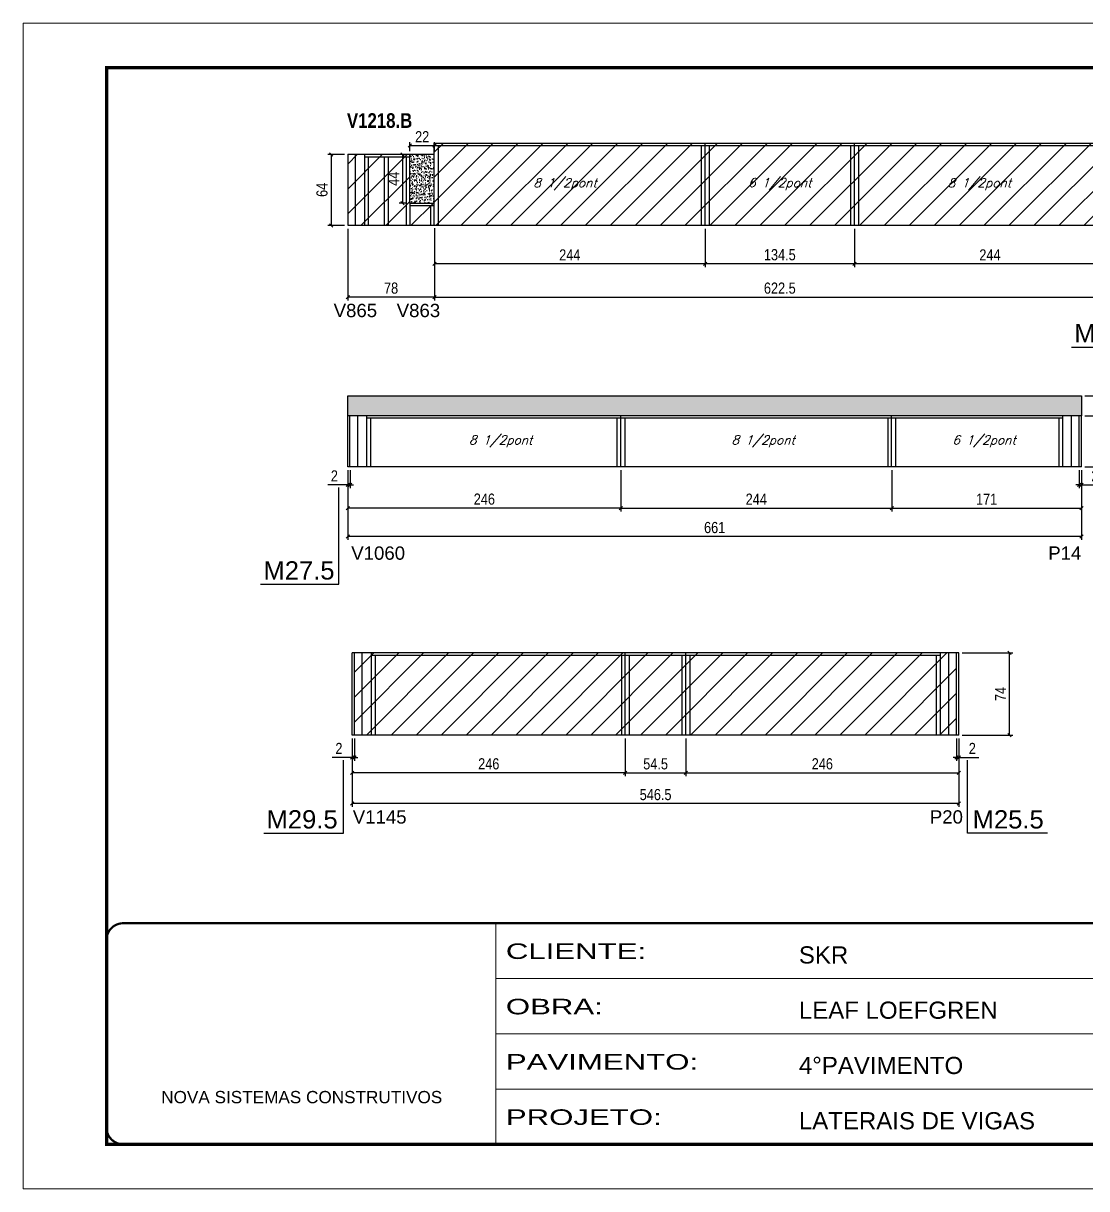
# Model space of a CAD drawing. Extents: x 3309 to 9563, y -2522 to 14608.
# Drawn here: x 6493 to 7451, y 8964 to 10014 of the extents above; entities that cross this region are included whole.
import ezdxf

# ---------------------------------------------------------------- set-up
doc = ezdxf.new("R2010")
doc.units = 0
doc.linetypes.add('CONTINUO', pattern=[0])
doc.linetypes.add('DASHED', pattern=[0.75, 0.5, -0.25])
for name, color, linetype in [('5', 5, 'Continuous'), ('COTA', 241, 'Continuous'), ('NOMENCLATURA', 7, 'Continuous'), ('Painéis', 200, 'Continuous'), ('SARR_2.2x7', 40, 'Continuous'), ('SARR_3.5x7', 81, 'Continuous'), ('texto', 7, 'Continuous')]:
    doc.layers.add(name, color=color, linetype=linetype)
for name, color, linetype, lineweight in [('Folhas', 255, 'Continuous', 9), ('Hachura', 251, 'Continuous', 9), ('SARRAFO DE PRESSAO', 251, 'DASHED', 9)]:
    doc.layers.add(name, color=color, linetype=linetype, lineweight=lineweight)
doc.styles.add('ARIAL', font='arial.ttf')
doc.styles.add('COTA TECNICA', font='techl___.ttf', dxfattribs={"height": 10})
doc.styles.add('Romans', font='romans.shx')
doc.styles.get("Standard").update_dxf_attribs({"font": 'arial.ttf'})
doc.styles.add('TECNICA', font='techb___.ttf', dxfattribs={"height": 10})
doc.styles.add('Tecnologia', font='')
doc.styles.get('Tecnologia').set_extended_font_data('Forgotten Futurist')
doc.dimstyles.new('PAINEL', dxfattribs={"dimtxt": 10, "dimasz": 3, "dimexe": 3, "dimexo": 3, "dimgap": 3, "dimtad": 1, "dimdec": 1, "dimzin": 12, "dimdsep": 46, "dimtxsty": 'COTA TECNICA', "dimblk1": 'OBLIQUE', "dimblk2": 'OBLIQUE', "dimsah": 1, "dimcen": 0.9, "dimclrd": 4, "dimclre": 4, "dimclrt": 240, "dimadec": 1, "dimazin": 3, "dimtfac": 1, "dimtdec": 1, "dimtmove": 0, "dimatfit": 3, "dimfxl": 1, "dimtolj": 1, "dimtzin": 12, "dimarcsym": 0})

# ---------------------------------------------------------------- blocks, each defined once
blk = doc.blocks.new('9999999999')
at = {"color": 30, "linetype": 'CONTINUO'}
for p, q in [((98564.6, 34230.2), (98564.6, 34429.4)), ((98564.6, 34379.6), (99584, 34379.6)), ((98564.6, 34329.8), (99488, 34329.8)), ((98564.6, 34280), (99488, 34280))]:
    blk.add_line(p, q, dxfattribs=at)
at = {"color": 30, "linetype": 'CONTINUO', "const_width": 2}
blk.add_lwpolyline([(99584, 34230.2), (99584, 34414.4, 0.414214), (99569, 34429.4), (98229, 34429.4, 0.414214), (98214, 34414.4), (98214, 34245.2, 0.414214), (98229, 34230.2), (99584, 34230.2)], format="xyb", dxfattribs=at)
at = {"layer": 'Folhas'}
blk.add_lwpolyline([(98139, 34190.2), (99624, 34190.2), (99624, 35240.2), (98139, 35240.2)], close=True, dxfattribs=at)
at = {"layer": 'Folhas', "color": 30, "const_width": 3}
blk.add_lwpolyline([(98214, 34230.2), (99584, 34230.2), (99584, 35200.2), (98214, 35200.2)], close=True, dxfattribs=at)
at = {"color": 7, "linetype": 'Continuous', "ltscale": 5, "style": 'ARIAL'}
for s, height, p in [('SKR', 15.48, (98837.7, 34393.1)), ('LEAF LOEFGREN', 15.483, (98837.7, 34343.3)), ('4°PAVIMENTO', 15.483, (98837.7, 34293.5)), ('NOVA SISTEMAS CONSTRUTIVOS', 11.059, (98263.2, 34267.2)), ('LATERAIS DE VIGAS', 15.483, (98837.7, 34243.7))]:
    blk.add_text(s, height=height, dxfattribs=at).set_placement(p)
at = {"layer": 'Folhas', "color": 7, "style": 'Tecnologia', "width": 1.5}
for s, p in [('CLIENTE:', (98573.7, 34397.2)), ('OBRA:', (98573.7, 34347.3)), ('PAVIMENTO:', (98573.7, 34297.5)), ('PROJETO:', (98573.7, 34247.7))]:
    blk.add_text(s, height=14, dxfattribs=at).set_placement(p)
blk = doc.blocks.new('_Oblique')
at = {"color": 0, "linetype": 'ByBlock', "lineweight": -2}
blk.add_line((-0.5, -0.5), (0.5, 0.5), dxfattribs=at)
blk = doc.blocks.new('*D463')
at = {"layer": 'COTA', "color": 4, "linetype": 'ByBlock', "lineweight": -2, "transparency": 16777216}
for p, q in [((6789.2, 9369.3), (6789.2, 9335.2)), ((7035.2, 9369.3), (7035.2, 9335.2)), ((7035.2, 9338.2), (6789.2, 9338.2))]:
    blk.add_line(p, q, dxfattribs=at)
at = {"layer": 'Defpoints', "color": 0, "linetype": 'ByBlock', "transparency": 16777216}
for p in [(6789.2, 9372.3), (7035.2, 9372.3), (6789.2, 9338.2)]:
    blk.add_point(p, dxfattribs=at)
at = {"layer": 'COTA', "color": 4, "linetype": 'ByBlock', "lineweight": -2, "transparency": 16777216, "xscale": 3, "yscale": 3, "zscale": 3, "rotation": 180}
blk.add_blockref('_Oblique', (6789.2, 9338.2), dxfattribs=at)
at = {"layer": 'COTA', "color": 4, "linetype": 'ByBlock', "lineweight": -2, "transparency": 16777216, "xscale": 3, "yscale": 3, "zscale": 3}
blk.add_blockref('_Oblique', (7035.2, 9338.2), dxfattribs=at)
at = {"layer": 'COTA', "color": 240, "linetype": 'ByBlock', "transparency": 16777216, "insert": (6912.2, 9346.3), "char_height": 10, "attachment_point": 5, "style": 'COTA TECNICA'}
blk.add_mtext('\\A1;246', dxfattribs=at)
blk = doc.blocks.new('*D468')
at = {"layer": 'COTA', "color": 4, "linetype": 'ByBlock', "lineweight": -2, "transparency": 16777216}
for p, q in [((6789.2, 9369.3), (6789.2, 9307.5)), ((7335.7, 9369.3), (7335.7, 9307.5)), ((7335.7, 9310.5), (6789.2, 9310.5))]:
    blk.add_line(p, q, dxfattribs=at)
at = {"layer": 'Defpoints', "color": 0, "linetype": 'ByBlock', "transparency": 16777216}
for p in [(6789.2, 9372.3), (7335.7, 9372.3), (6789.2, 9310.5)]:
    blk.add_point(p, dxfattribs=at)
at = {"layer": 'COTA', "color": 4, "linetype": 'ByBlock', "lineweight": -2, "transparency": 16777216, "xscale": 3, "yscale": 3, "zscale": 3, "rotation": 180}
blk.add_blockref('_Oblique', (6789.2, 9310.5), dxfattribs=at)
at = {"layer": 'COTA', "color": 4, "linetype": 'ByBlock', "lineweight": -2, "transparency": 16777216, "xscale": 3, "yscale": 3, "zscale": 3}
blk.add_blockref('_Oblique', (7335.7, 9310.5), dxfattribs=at)
at = {"layer": 'COTA', "color": 240, "linetype": 'ByBlock', "transparency": 16777216, "insert": (7062.5, 9318.6), "char_height": 10, "attachment_point": 5, "style": 'COTA TECNICA'}
blk.add_mtext('\\A1;546.5', dxfattribs=at)
blk = doc.blocks.new('*D469')
at = {"layer": 'COTA', "color": 4, "lineweight": -2, "transparency": 16777216}
for p, q in [((7338.7, 9446.3), (7384.4, 9446.3)), ((7381.4, 9372.3), (7381.4, 9446.3)), ((7338.7, 9372.3), (7384.4, 9372.3))]:
    blk.add_line(p, q, dxfattribs=at)
at = {"layer": 'Defpoints', "color": 0, "transparency": 16777216}
for p in [(7335.7, 9446.3), (7381.4, 9446.3), (7335.7, 9372.3)]:
    blk.add_point(p, dxfattribs=at)
at = {"layer": 'COTA', "color": 4, "lineweight": -2, "transparency": 16777216, "xscale": 3, "yscale": 3, "zscale": 3}
for p, rotation in [((7381.4, 9446.3), 90), ((7381.4, 9372.3), 270)]:
    blk.add_blockref('_Oblique', p, dxfattribs=dict(at, rotation=rotation))
at = {"layer": 'COTA', "color": 240, "transparency": 16777216, "insert": (7373.3, 9409.3), "char_height": 10, "attachment_point": 5, "rotation": 90, "style": 'COTA TECNICA'}
blk.add_mtext('\\A1;74', dxfattribs=at)
blk = doc.blocks.new('*D464')
at = {"layer": 'COTA', "color": 4, "lineweight": -2, "transparency": 16777216}
for p, q in [((7035.2, 9369.3), (7035.2, 9335.2)), ((7089.7, 9369.3), (7089.7, 9335.2)), ((7035.2, 9338.2), (7089.7, 9338.2))]:
    blk.add_line(p, q, dxfattribs=at)
at = {"layer": 'Defpoints', "color": 0, "transparency": 16777216}
for p in [(7035.2, 9372.3, 0), (7089.7, 9372.3, 0), (7089.7, 9338.2)]:
    blk.add_point(p, dxfattribs=at)
at = {"layer": 'COTA', "color": 4, "lineweight": -2, "transparency": 16777216, "xscale": 3, "yscale": 3, "zscale": 3, "rotation": 180}
blk.add_blockref('_Oblique', (7035.2, 9338.2), dxfattribs=at)
at = {"layer": 'COTA', "color": 4, "lineweight": -2, "transparency": 16777216, "xscale": 3, "yscale": 3, "zscale": 3}
blk.add_blockref('_Oblique', (7089.7, 9338.2), dxfattribs=at)
at = {"layer": 'COTA', "color": 240, "transparency": 16777216, "insert": (7062.5, 9346.3), "char_height": 10, "attachment_point": 5, "style": 'COTA TECNICA'}
blk.add_mtext('\\A1;54.5', dxfattribs=at)
blk = doc.blocks.new('*D470')
at = {"layer": 'COTA', "color": 4, "lineweight": -2, "transparency": 16777216}
for p, q in [((7089.7, 9369.3), (7089.7, 9335.2)), ((7335.7, 9369.3), (7335.7, 9335.2)), ((7089.7, 9338.2), (7335.7, 9338.2))]:
    blk.add_line(p, q, dxfattribs=at)
at = {"layer": 'Defpoints', "color": 0, "transparency": 16777216}
for p in [(7089.7, 9372.3, 0), (7335.7, 9372.3, 0), (7335.7, 9338.2)]:
    blk.add_point(p, dxfattribs=at)
at = {"layer": 'COTA', "color": 4, "lineweight": -2, "transparency": 16777216, "xscale": 3, "yscale": 3, "zscale": 3, "rotation": 180}
blk.add_blockref('_Oblique', (7089.7, 9338.2), dxfattribs=at)
at = {"layer": 'COTA', "color": 4, "lineweight": -2, "transparency": 16777216, "xscale": 3, "yscale": 3, "zscale": 3}
blk.add_blockref('_Oblique', (7335.7, 9338.2), dxfattribs=at)
at = {"layer": 'COTA', "color": 240, "transparency": 16777216, "insert": (7212.7, 9346.3), "char_height": 10, "attachment_point": 5, "style": 'COTA TECNICA'}
blk.add_mtext('\\A1;246', dxfattribs=at)
blk = doc.blocks.new('*D471')
at = {"layer": 'COTA', "color": 4, "lineweight": -2, "transparency": 16777216}
for p, q in [((6789.2, 9369.3), (6789.2, 9349.2)), ((6791.2, 9369.3), (6791.2, 9349.2)), ((6789.2, 9352.2), (6771.1, 9352.2)), ((6791.2, 9352.2), (6789.2, 9352.2)), ((6791.2, 9352.2), (6794.2, 9352.2))]:
    blk.add_line(p, q, dxfattribs=at)
at = {"layer": 'Defpoints', "color": 0, "transparency": 16777216}
for p in [(6789.2, 9372.3, 0), (6791.2, 9372.3, 0), (6789.2, 9352.2)]:
    blk.add_point(p, dxfattribs=at)
at = {"layer": 'COTA', "color": 4, "lineweight": -2, "transparency": 16777216, "xscale": 3, "yscale": 3, "zscale": 3}
blk.add_blockref('_Oblique', (6789.2, 9352.2), dxfattribs=at)
at = {"layer": 'COTA', "color": 4, "lineweight": -2, "transparency": 16777216, "xscale": 3, "yscale": 3, "zscale": 3, "rotation": 180}
blk.add_blockref('_Oblique', (6791.2, 9352.2), dxfattribs=at)
at = {"layer": 'COTA', "color": 240, "transparency": 16777216, "insert": (6777.2, 9360.2), "char_height": 10, "attachment_point": 5, "style": 'COTA TECNICA'}
blk.add_mtext('\\A1;2', dxfattribs=at)
blk = doc.blocks.new('*D465')
at = {"layer": 'COTA', "color": 4, "lineweight": -2, "transparency": 16777216}
for p, q in [((7333.7, 9369.3), (7333.7, 9349.2)), ((7335.7, 9369.3), (7335.7, 9349.2)), ((7333.7, 9352.2), (7330.7, 9352.2)), ((7333.7, 9352.2), (7335.7, 9352.2)), ((7335.7, 9352.2), (7353.8, 9352.2))]:
    blk.add_line(p, q, dxfattribs=at)
at = {"layer": 'Defpoints', "color": 0, "transparency": 16777216}
for p in [(7333.7, 9372.3, 0), (7335.7, 9372.3, 0), (7335.7, 9352.2)]:
    blk.add_point(p, dxfattribs=at)
at = {"layer": 'COTA', "color": 4, "lineweight": -2, "transparency": 16777216, "xscale": 3, "yscale": 3, "zscale": 3}
blk.add_blockref('_Oblique', (7333.7, 9352.2), dxfattribs=at)
at = {"layer": 'COTA', "color": 4, "lineweight": -2, "transparency": 16777216, "xscale": 3, "yscale": 3, "zscale": 3, "rotation": 180}
blk.add_blockref('_Oblique', (7335.7, 9352.2), dxfattribs=at)
at = {"layer": 'COTA', "color": 240, "transparency": 16777216, "insert": (7347.8, 9360.2), "char_height": 10, "attachment_point": 5, "style": 'COTA TECNICA'}
blk.add_mtext('\\A1;2', dxfattribs=at)
blk = doc.blocks.new('*D2518')
at = {"layer": 'COTA', "color": 4, "lineweight": -2, "transparency": 16777216}
for p, q in [((6863.2, 9828.5), (6863.2, 9793.8)), ((7107.2, 9828.5), (7107.2, 9793.8)), ((7107.2, 9796.8), (6863.2, 9796.8))]:
    blk.add_line(p, q, dxfattribs=at)
at = {"layer": 'Defpoints', "color": 0, "transparency": 16777216}
for p in [(6863.2, 9831.5), (7107.2, 9831.5), (6863.2, 9796.8)]:
    blk.add_point(p, dxfattribs=at)
at = {"layer": 'COTA', "color": 4, "lineweight": -2, "transparency": 16777216, "xscale": 3, "yscale": 3, "zscale": 3, "rotation": 180}
blk.add_blockref('_Oblique', (6863.2, 9796.8), dxfattribs=at)
at = {"layer": 'COTA', "color": 4, "lineweight": -2, "transparency": 16777216, "xscale": 3, "yscale": 3, "zscale": 3}
blk.add_blockref('_Oblique', (7107.2, 9796.8), dxfattribs=at)
at = {"layer": 'COTA', "color": 240, "transparency": 16777216, "insert": (6985.2, 9804.9), "char_height": 10, "attachment_point": 5, "style": 'COTA TECNICA'}
blk.add_mtext('\\A1;244', dxfattribs=at)
blk = doc.blocks.new('*D2516')
at = {"layer": 'COTA', "color": 4, "lineweight": -2, "transparency": 16777216}
for p, q in [((6785.2, 9828.5), (6785.2, 9763.8)), ((6863.2, 9828.5), (6863.2, 9763.8)), ((6863.2, 9766.8), (6785.2, 9766.8))]:
    blk.add_line(p, q, dxfattribs=at)
at = {"layer": 'Defpoints', "color": 0, "transparency": 16777216}
for p in [(6785.2, 9831.5), (6863.2, 9831.5), (6785.2, 9766.8)]:
    blk.add_point(p, dxfattribs=at)
at = {"layer": 'COTA', "color": 4, "lineweight": -2, "transparency": 16777216, "xscale": 3, "yscale": 3, "zscale": 3, "rotation": 180}
blk.add_blockref('_Oblique', (6785.2, 9766.8), dxfattribs=at)
at = {"layer": 'COTA', "color": 4, "lineweight": -2, "transparency": 16777216, "xscale": 3, "yscale": 3, "zscale": 3}
blk.add_blockref('_Oblique', (6863.2, 9766.8), dxfattribs=at)
at = {"layer": 'COTA', "color": 240, "transparency": 16777216, "insert": (6824.2, 9774.9), "char_height": 10, "attachment_point": 5, "style": 'COTA TECNICA'}
blk.add_mtext('\\A1;78', dxfattribs=at)
blk = doc.blocks.new('*D2519')
at = {"layer": 'COTA', "color": 4, "lineweight": -2, "transparency": 16777216}
for p, q in [((7241.7, 9828.5), (7241.7, 9793.8)), ((7485.7, 9828.5), (7485.7, 9793.8)), ((7485.7, 9796.8), (7241.7, 9796.8))]:
    blk.add_line(p, q, dxfattribs=at)
at = {"layer": 'Defpoints', "color": 0, "transparency": 16777216}
for p in [(7241.7, 9831.5), (7485.7, 9831.5), (7241.7, 9796.8)]:
    blk.add_point(p, dxfattribs=at)
at = {"layer": 'COTA', "color": 4, "lineweight": -2, "transparency": 16777216, "xscale": 3, "yscale": 3, "zscale": 3, "rotation": 180}
blk.add_blockref('_Oblique', (7241.7, 9796.8), dxfattribs=at)
at = {"layer": 'COTA', "color": 4, "lineweight": -2, "transparency": 16777216, "xscale": 3, "yscale": 3, "zscale": 3}
blk.add_blockref('_Oblique', (7485.7, 9796.8), dxfattribs=at)
at = {"layer": 'COTA', "color": 240, "transparency": 16777216, "insert": (7363.7, 9804.9), "char_height": 10, "attachment_point": 5, "style": 'COTA TECNICA'}
blk.add_mtext('\\A1;244', dxfattribs=at)
blk = doc.blocks.new('*D2520')
at = {"layer": 'COTA', "color": 4, "lineweight": -2, "transparency": 16777216}
for p, q in [((7107.2, 9828.5), (7107.2, 9793.8)), ((7241.7, 9828.5), (7241.7, 9793.8)), ((7241.7, 9796.8), (7107.2, 9796.8))]:
    blk.add_line(p, q, dxfattribs=at)
at = {"layer": 'Defpoints', "color": 0, "transparency": 16777216}
for p in [(7107.2, 9831.5), (7241.7, 9831.5), (7107.2, 9796.8)]:
    blk.add_point(p, dxfattribs=at)
at = {"layer": 'COTA', "color": 4, "lineweight": -2, "transparency": 16777216, "xscale": 3, "yscale": 3, "zscale": 3, "rotation": 180}
blk.add_blockref('_Oblique', (7107.2, 9796.8), dxfattribs=at)
at = {"layer": 'COTA', "color": 4, "lineweight": -2, "transparency": 16777216, "xscale": 3, "yscale": 3, "zscale": 3}
blk.add_blockref('_Oblique', (7241.7, 9796.8), dxfattribs=at)
at = {"layer": 'COTA', "color": 240, "transparency": 16777216, "insert": (7174.4, 9805), "char_height": 10, "attachment_point": 5, "style": 'COTA TECNICA'}
blk.add_mtext('\\A1;134.5', dxfattribs=at)
blk = doc.blocks.new('*D2521')
at = {"layer": 'COTA', "color": 4, "lineweight": -2, "transparency": 16777216}
for p, q in [((6841.2, 9898.5), (6841.2, 9906.4)), ((6841.2, 9903.4), (6863.2, 9903.4)), ((6863.2, 9898.5), (6863.2, 9906.4))]:
    blk.add_line(p, q, dxfattribs=at)
at = {"layer": 'Defpoints', "color": 0, "transparency": 16777216}
for p in [(6863.2, 9903.4), (6841.2, 9895.5), (6863.2, 9895.5)]:
    blk.add_point(p, dxfattribs=at)
at = {"layer": 'COTA', "color": 4, "lineweight": -2, "transparency": 16777216, "xscale": 3, "yscale": 3, "zscale": 3, "rotation": 180}
blk.add_blockref('_Oblique', (6841.2, 9903.4), dxfattribs=at)
at = {"layer": 'COTA', "color": 4, "lineweight": -2, "transparency": 16777216, "xscale": 3, "yscale": 3, "zscale": 3}
blk.add_blockref('_Oblique', (6863.2, 9903.4), dxfattribs=at)
at = {"layer": 'COTA', "color": 240, "transparency": 16777216, "insert": (6852.2, 9911.4), "char_height": 10, "attachment_point": 5, "style": 'COTA TECNICA'}
blk.add_mtext('\\A1;22', dxfattribs=at)
blk = doc.blocks.new('*D2522')
at = {"layer": 'COTA', "color": 4, "lineweight": -2, "transparency": 16777216}
for p, q in [((6838.2, 9895.5), (6831.5, 9895.5)), ((6834.5, 9895.5), (6834.5, 9851.5)), ((6838.2, 9851.5), (6831.5, 9851.5))]:
    blk.add_line(p, q, dxfattribs=at)
at = {"layer": 'Defpoints', "color": 0, "transparency": 16777216}
for p in [(6841.2, 9895.5), (6834.5, 9851.5), (6841.2, 9851.5)]:
    blk.add_point(p, dxfattribs=at)
at = {"layer": 'COTA', "color": 4, "lineweight": -2, "transparency": 16777216, "xscale": 3, "yscale": 3, "zscale": 3}
for p, rotation in [((6834.5, 9895.5), 90), ((6834.5, 9851.5), 270)]:
    blk.add_blockref('_Oblique', p, dxfattribs=dict(at, rotation=rotation))
at = {"layer": 'COTA', "color": 240, "transparency": 16777216, "insert": (6826.5, 9873.5), "char_height": 10, "attachment_point": 5, "rotation": 90, "style": 'COTA TECNICA'}
blk.add_mtext('\\A1;44', dxfattribs=at)
blk = doc.blocks.new('*D2523')
at = {"layer": 'COTA', "color": 4, "lineweight": -2, "transparency": 16777216}
for p, q in [((6863.2, 9829), (6863.2, 9763.8)), ((7485.7, 9828.5), (7485.7, 9763.8)), ((6863.2, 9766.8), (7485.7, 9766.8))]:
    blk.add_line(p, q, dxfattribs=at)
at = {"layer": 'Defpoints', "color": 0, "transparency": 16777216}
for p in [(6863.2, 9832), (7485.7, 9831.5), (7485.7, 9766.8)]:
    blk.add_point(p, dxfattribs=at)
at = {"layer": 'COTA', "color": 4, "lineweight": -2, "transparency": 16777216, "xscale": 3, "yscale": 3, "zscale": 3, "rotation": 180}
blk.add_blockref('_Oblique', (6863.2, 9766.8), dxfattribs=at)
at = {"layer": 'COTA', "color": 4, "lineweight": -2, "transparency": 16777216, "xscale": 3, "yscale": 3, "zscale": 3}
blk.add_blockref('_Oblique', (7485.7, 9766.8), dxfattribs=at)
at = {"layer": 'COTA', "color": 240, "transparency": 16777216, "insert": (7174.4, 9774.9), "char_height": 10, "attachment_point": 5, "style": 'COTA TECNICA'}
blk.add_mtext('\\A1;622.5', dxfattribs=at)
blk = doc.blocks.new('*D2529')
at = {"layer": 'COTA', "color": 4, "lineweight": -2, "transparency": 16777216}
for p, q in [((6782.2, 9895.5), (6767.1, 9895.5)), ((6770.1, 9895.5), (6770.1, 9831.5)), ((6782.2, 9831.5), (6767.1, 9831.5))]:
    blk.add_line(p, q, dxfattribs=at)
at = {"layer": 'Defpoints', "color": 0, "transparency": 16777216}
for p in [(6785.2, 9895.5), (6770.1, 9831.5), (6785.2, 9831.5)]:
    blk.add_point(p, dxfattribs=at)
at = {"layer": 'COTA', "color": 4, "lineweight": -2, "transparency": 16777216, "xscale": 3, "yscale": 3, "zscale": 3}
for p, rotation in [((6770.1, 9895.5), 90), ((6770.1, 9831.5), 270)]:
    blk.add_blockref('_Oblique', p, dxfattribs=dict(at, rotation=rotation))
at = {"layer": 'COTA', "color": 240, "transparency": 16777216, "insert": (6762, 9863.5), "char_height": 10, "attachment_point": 5, "rotation": 90, "style": 'COTA TECNICA'}
blk.add_mtext('\\A1;64', dxfattribs=at)
blk = doc.blocks.new('*D2530')
at = {"layer": 'COTA', "color": 4, "linetype": 'ByBlock', "lineweight": -2, "transparency": 16777216}
for p, q in [((6785.2, 9610.9), (6785.2, 9573.7)), ((7031.2, 9610.9), (7031.2, 9573.7)), ((7031.2, 9576.7), (6785.2, 9576.7))]:
    blk.add_line(p, q, dxfattribs=at)
at = {"layer": 'Defpoints', "color": 0, "linetype": 'ByBlock', "transparency": 16777216}
for p in [(6785.2, 9613.9), (7031.2, 9613.9), (6785.2, 9576.7)]:
    blk.add_point(p, dxfattribs=at)
at = {"layer": 'COTA', "color": 4, "linetype": 'ByBlock', "lineweight": -2, "transparency": 16777216, "xscale": 3, "yscale": 3, "zscale": 3, "rotation": 180}
blk.add_blockref('_Oblique', (6785.2, 9576.7), dxfattribs=at)
at = {"layer": 'COTA', "color": 4, "linetype": 'ByBlock', "lineweight": -2, "transparency": 16777216, "xscale": 3, "yscale": 3, "zscale": 3}
blk.add_blockref('_Oblique', (7031.2, 9576.7), dxfattribs=at)
at = {"layer": 'COTA', "color": 240, "linetype": 'ByBlock', "transparency": 16777216, "insert": (6908.2, 9584.8), "char_height": 10, "attachment_point": 5, "style": 'COTA TECNICA'}
blk.add_mtext('\\A1;246', dxfattribs=at)
blk = doc.blocks.new('*D2531')
at = {"layer": 'COTA', "color": 4, "lineweight": -2, "transparency": 16777216}
for p, q in [((7031.2, 9610.9), (7031.2, 9573.7)), ((7275.2, 9610.9), (7275.2, 9573.7)), ((7031.2, 9576.7), (7275.2, 9576.7))]:
    blk.add_line(p, q, dxfattribs=at)
at = {"layer": 'Defpoints', "color": 0, "transparency": 16777216}
for p in [(7031.2, 9613.9, 0), (7275.2, 9613.9, 0), (7275.2, 9576.7)]:
    blk.add_point(p, dxfattribs=at)
at = {"layer": 'COTA', "color": 4, "lineweight": -2, "transparency": 16777216, "xscale": 3, "yscale": 3, "zscale": 3, "rotation": 180}
blk.add_blockref('_Oblique', (7031.2, 9576.7), dxfattribs=at)
at = {"layer": 'COTA', "color": 4, "lineweight": -2, "transparency": 16777216, "xscale": 3, "yscale": 3, "zscale": 3}
blk.add_blockref('_Oblique', (7275.2, 9576.7), dxfattribs=at)
at = {"layer": 'COTA', "color": 240, "transparency": 16777216, "insert": (7153.2, 9584.8), "char_height": 10, "attachment_point": 5, "style": 'COTA TECNICA'}
blk.add_mtext('\\A1;244', dxfattribs=at)
blk = doc.blocks.new('*D2532')
at = {"layer": 'COTA', "color": 4, "lineweight": -2, "transparency": 16777216}
for p, q in [((7275.2, 9610.9), (7275.2, 9573.7)), ((7446.2, 9610.9), (7446.2, 9573.7)), ((7275.2, 9576.7), (7446.2, 9576.7))]:
    blk.add_line(p, q, dxfattribs=at)
at = {"layer": 'Defpoints', "color": 0, "transparency": 16777216}
for p in [(7275.2, 9613.9, 0), (7446.2, 9613.9, 0), (7446.2, 9576.7)]:
    blk.add_point(p, dxfattribs=at)
at = {"layer": 'COTA', "color": 4, "lineweight": -2, "transparency": 16777216, "xscale": 3, "yscale": 3, "zscale": 3, "rotation": 180}
blk.add_blockref('_Oblique', (7275.2, 9576.7), dxfattribs=at)
at = {"layer": 'COTA', "color": 4, "lineweight": -2, "transparency": 16777216, "xscale": 3, "yscale": 3, "zscale": 3}
blk.add_blockref('_Oblique', (7446.2, 9576.7), dxfattribs=at)
at = {"layer": 'COTA', "color": 240, "transparency": 16777216, "insert": (7360.7, 9584.8), "char_height": 10, "attachment_point": 5, "style": 'COTA TECNICA'}
blk.add_mtext('\\A1;171', dxfattribs=at)
blk = doc.blocks.new('*D2533')
at = {"layer": 'COTA', "color": 4, "lineweight": -2, "transparency": 16777216}
for p, q in [((6785.2, 9610.9), (6785.2, 9548.1)), ((7446.2, 9610.9), (7446.2, 9548.1)), ((7446.2, 9551.1), (6785.2, 9551.1))]:
    blk.add_line(p, q, dxfattribs=at)
at = {"layer": 'Defpoints', "color": 0, "transparency": 16777216}
for p in [(6785.2, 9613.9, 0), (7446.2, 9613.9, 0), (6785.2, 9551.1)]:
    blk.add_point(p, dxfattribs=at)
at = {"layer": 'COTA', "color": 4, "lineweight": -2, "transparency": 16777216, "xscale": 3, "yscale": 3, "zscale": 3, "rotation": 180}
blk.add_blockref('_Oblique', (6785.2, 9551.1), dxfattribs=at)
at = {"layer": 'COTA', "color": 4, "lineweight": -2, "transparency": 16777216, "xscale": 3, "yscale": 3, "zscale": 3}
blk.add_blockref('_Oblique', (7446.2, 9551.1), dxfattribs=at)
at = {"layer": 'COTA', "color": 240, "transparency": 16777216, "insert": (7115.7, 9559.2), "char_height": 10, "attachment_point": 5, "style": 'COTA TECNICA'}
blk.add_mtext('\\A1;661', dxfattribs=at)
blk = doc.blocks.new('*D2534')
at = {"layer": 'COTA', "color": 4, "lineweight": -2, "transparency": 16777216}
for p, q in [((7449.2, 9659.9), (7488, 9659.9)), ((7485, 9613.9), (7485, 9659.9)), ((7449.2, 9613.9), (7488, 9613.9))]:
    blk.add_line(p, q, dxfattribs=at)
at = {"layer": 'Defpoints', "color": 0, "transparency": 16777216}
for p in [(7446.2, 9659.9), (7485, 9659.9), (7446.2, 9613.9)]:
    blk.add_point(p, dxfattribs=at)
at = {"layer": 'COTA', "color": 4, "lineweight": -2, "transparency": 16777216, "xscale": 3, "yscale": 3, "zscale": 3}
for p, rotation in [((7485, 9659.9), 90), ((7485, 9613.9), 270)]:
    blk.add_blockref('_Oblique', p, dxfattribs=dict(at, rotation=rotation))
at = {"layer": 'COTA', "color": 240, "transparency": 16777216, "insert": (7476.9, 9636.9), "char_height": 10, "attachment_point": 5, "rotation": 90, "style": 'COTA TECNICA'}
blk.add_mtext('\\A1;46', dxfattribs=at)
blk = doc.blocks.new('*D2535')
at = {"layer": 'COTA', "color": 4, "lineweight": -2, "transparency": 16777216}
for p, q in [((7449.2, 9677.9), (7488, 9677.9)), ((7485, 9659.9), (7485, 9677.9)), ((7449.2, 9659.9), (7488, 9659.9))]:
    blk.add_line(p, q, dxfattribs=at)
at = {"layer": 'Defpoints', "color": 0, "transparency": 16777216}
for p in [(7446.2, 9677.9), (7485, 9677.9), (7446.2, 9659.9)]:
    blk.add_point(p, dxfattribs=at)
at = {"layer": 'COTA', "color": 4, "lineweight": -2, "transparency": 16777216, "xscale": 3, "yscale": 3, "zscale": 3}
for p, rotation in [((7485, 9677.9), 90), ((7485, 9659.9), 270)]:
    blk.add_blockref('_Oblique', p, dxfattribs=dict(at, rotation=rotation))
at = {"layer": 'COTA', "color": 240, "transparency": 16777216, "insert": (7476.9, 9668.9), "char_height": 10, "attachment_point": 5, "rotation": 90, "style": 'COTA TECNICA'}
blk.add_mtext('\\A1;18', dxfattribs=at)
blk = doc.blocks.new('*D2536')
at = {"layer": 'COTA', "color": 4, "lineweight": -2, "transparency": 16777216}
for p, q in [((7449.2, 9677.9), (7521.4, 9677.9)), ((7518.4, 9613.9), (7518.4, 9677.9)), ((7449.2, 9613.9), (7521.4, 9613.9))]:
    blk.add_line(p, q, dxfattribs=at)
at = {"layer": 'Defpoints', "color": 0, "transparency": 16777216}
for p in [(7446.2, 9677.9), (7518.4, 9677.9), (7446.2, 9613.9)]:
    blk.add_point(p, dxfattribs=at)
at = {"layer": 'COTA', "color": 4, "lineweight": -2, "transparency": 16777216, "xscale": 3, "yscale": 3, "zscale": 3}
for p, rotation in [((7518.4, 9677.9), 90), ((7518.4, 9613.9), 270)]:
    blk.add_blockref('_Oblique', p, dxfattribs=dict(at, rotation=rotation))
at = {"layer": 'COTA', "color": 240, "transparency": 16777216, "insert": (7510.3, 9645.9), "char_height": 10, "attachment_point": 5, "rotation": 90, "style": 'COTA TECNICA'}
blk.add_mtext('\\A1;64', dxfattribs=at)
blk = doc.blocks.new('*D2537')
at = {"layer": 'COTA', "color": 4, "lineweight": -2, "transparency": 16777216}
for p, q in [((6785.2, 9610.9), (6785.2, 9594.8)), ((6787.2, 9610.9), (6787.2, 9594.8)), ((6785.2, 9597.8), (6767.1, 9597.8)), ((6787.2, 9597.8), (6785.2, 9597.8)), ((6787.2, 9597.8), (6790.2, 9597.8))]:
    blk.add_line(p, q, dxfattribs=at)
at = {"layer": 'Defpoints', "color": 0, "transparency": 16777216}
for p in [(6785.2, 9613.9), (6787.2, 9613.9), (6785.2, 9597.8)]:
    blk.add_point(p, dxfattribs=at)
at = {"layer": 'COTA', "color": 4, "lineweight": -2, "transparency": 16777216, "xscale": 3, "yscale": 3, "zscale": 3}
blk.add_blockref('_Oblique', (6785.2, 9597.8), dxfattribs=at)
at = {"layer": 'COTA', "color": 4, "lineweight": -2, "transparency": 16777216, "xscale": 3, "yscale": 3, "zscale": 3, "rotation": 180}
blk.add_blockref('_Oblique', (6787.2, 9597.8), dxfattribs=at)
at = {"layer": 'COTA', "color": 240, "transparency": 16777216, "insert": (6773.1, 9605.8), "char_height": 10, "attachment_point": 5, "style": 'COTA TECNICA'}
blk.add_mtext('\\A1;2', dxfattribs=at)
blk = doc.blocks.new('*D2538')
at = {"layer": 'COTA', "color": 4, "lineweight": -2, "transparency": 16777216}
for p, q in [((7444.2, 9610.9), (7444.2, 9594.8)), ((7446.2, 9610.9), (7446.2, 9594.8)), ((7444.2, 9597.8), (7441.2, 9597.8)), ((7444.2, 9597.8), (7446.2, 9597.8)), ((7446.2, 9597.8), (7464.3, 9597.8))]:
    blk.add_line(p, q, dxfattribs=at)
at = {"layer": 'Defpoints', "color": 0, "transparency": 16777216}
for p in [(7444.2, 9613.9), (7446.2, 9613.9), (7446.2, 9597.8)]:
    blk.add_point(p, dxfattribs=at)
at = {"layer": 'COTA', "color": 4, "lineweight": -2, "transparency": 16777216, "xscale": 3, "yscale": 3, "zscale": 3}
blk.add_blockref('_Oblique', (7444.2, 9597.8), dxfattribs=at)
at = {"layer": 'COTA', "color": 4, "lineweight": -2, "transparency": 16777216, "xscale": 3, "yscale": 3, "zscale": 3, "rotation": 180}
blk.add_blockref('_Oblique', (7446.2, 9597.8), dxfattribs=at)
at = {"layer": 'COTA', "color": 240, "transparency": 16777216, "insert": (7458.2, 9605.8), "char_height": 10, "attachment_point": 5, "style": 'COTA TECNICA'}
blk.add_mtext('\\A1;2', dxfattribs=at)

msp = doc.modelspace()

# ---------------------------------------------------------------- hatches: boundary and pattern name
at = {"layer": 'COTA'}
h = msp.add_hatch(dxfattribs=at)
h.set_pattern_fill('AR-CONC', color=256, scale=0.03)
h.set_pattern_definition([(50, (2937.542, -15.236), (5.46554, -0.4781726), [0.5715, -6.2865]), (355, (2937.542, -15.236), (-1.0573026, 5.7317054), [0.4572, -5.0292175]), (100.451445, (2937.9975, -15.276), (4.4082374, 5.2535326), [0.4857003, -5.3427073]), (46.1842, (2937.542, -13.712), (8.1323712, -1.26127), [0.85725, -9.42975]), (96.63556, (2938.22, -13.817), (7.122124, 7.422784), [0.728551, -8.014068]), (351.18415, (2937.542, -13.712), (7.122124, 7.422784), [0.685799, -7.543792]), (21, (2938.304, -14.093), (4.5484317, -3.067956), [0.5715, -6.2865]), (326, (2938.304, -14.093), (1.8540609, 5.525639), [0.4572, -5.0292]), (71.451445, (2938.683, -14.3487), (6.4024926, 2.457683), [0.4857003, -5.342698]), (37.5, (2937.542, -15.236), (0.0926581, 2.53665117), [0, -4.96824, 0, -5.1054, 0, -5.04825]), (7.5, (2937.542, -15.236), (2.0045899, 3.00541724), [0, -2.91084, 0, -4.85394, 0, -1.92405]), (327.5, (2935.8428, -15.236), (4.06771786, -0.17186232), [0, -1.905, 0, -5.9436, 0, -7.8867]), (317.5, (2935.0808, -15.236), (4.4438754, 0.7627947), [0, -2.4765, 0, -3.94716, 0, -5.6007])])
h.paths.add_polyline_path([(6841.16, 9851.54), (6863.16, 9851.54), (6863.16, 9895.54), (6841.16, 9895.54)])
h = msp.add_hatch(dxfattribs=at)
h.set_pattern_fill('AR-CONC', color=256, scale=0.03)
h.set_pattern_definition([(50, (100.385, 0), (5.46554, -0.4781726), [0.5715, -6.2865]), (355, (100.385, 0), (-1.0573026, 5.7317054), [0.4572, -5.0292175]), (100.451445, (100.8407, -0.04), (4.4082374, 5.2535326), [0.4857003, -5.3427073]), (46.1842, (100.385, 1.524), (8.1323712, -1.26127), [0.85725, -9.42975]), (96.63556, (101.063, 1.419), (7.122124, 7.4227837), [0.7285507, -8.014068]), (351.18415, (100.385, 1.524), (7.122124, 7.422784), [0.685799, -7.543792]), (21, (101.147, 1.143), (4.5484317, -3.067956), [0.5715, -6.2865]), (326, (101.147, 1.143), (1.8540609, 5.525639), [0.4572, -5.0292]), (71.451445, (101.526, 0.8873), (6.4024926, 2.457683), [0.4857003, -5.3426981]), (37.5, (100.3852, 0), (0.0926581, 2.53665117), [0, -4.96824, 0, -5.1054, 0, -5.04825]), (7.5, (100.3852, 0), (2.0045899, 3.00541724), [0, -2.91084, 0, -4.85394, 0, -1.92405]), (327.5, (98.686, 0), (4.06771786, -0.17186232), [0, -1.905, 0, -5.9436, 0, -7.8867]), (317.5, (97.924, 0), (4.4438754, 0.7627947), [0, -2.4765, 0, -3.94716, 0, -5.6007])])
h.paths.add_polyline_path([(6785.16, 9677.88), (6785.16, 9659.88), (7446.16, 9659.88), (7446.16, 9677.88)])
at = {"layer": 'Hachura', "linetype": 'ByBlock'}
h = msp.add_hatch(dxfattribs=at)
h.set_pattern_fill('ANSI31', color=256, scale=5)
h.set_pattern_definition([(45, (-138.178, 516.21), (-11.22532, 11.22532), [])])
h.paths.add_polyline_path([(6863.16, 9851.54), (6841.16, 9851.54), (6841.16, 9895.54), (6785.16, 9895.54), (6785.16, 9831.54), (6863.16, 9831.54)])
h.paths.add_polyline_path([(7107.16, 9905.54), (6863.16, 9905.54), (6863.16, 9831.54), (7107.16, 9831.54)])
h.paths.add_polyline_path([(7241.66, 9905.54), (7107.16, 9905.54), (7107.16, 9831.54), (7241.66, 9831.54)])
h.paths.add_polyline_path([(7485.66, 9905.54), (7241.66, 9905.54), (7241.66, 9831.54), (7485.66, 9831.54)])
h.paths.add_polyline_path([(7639.66, 9905.54), (7517.66, 9905.54), (7517.66, 9831.54), (7639.66, 9831.54)])
h.paths.add_polyline_path([(7685.16, 9905.54), (7639.66, 9905.54), (7639.66, 9831.54), (7685.16, 9831.54)])
h = msp.add_hatch(dxfattribs=at)
h.set_pattern_fill('ANSI31', color=256, scale=5)
h.set_pattern_definition([(45, (-153.055, -52.333), (-11.22532, 11.22532), [])])
h.paths.add_polyline_path([(7035.22, 9446.26), (6791.22, 9446.26), (6791.22, 9372.26), (7035.22, 9372.26)])
h.paths.add_polyline_path([(7089.72, 9446.26), (7035.22, 9446.26), (7035.22, 9372.26), (7089.72, 9372.26)])
h.paths.add_polyline_path([(7333.72, 9446.26), (7089.72, 9446.26), (7089.72, 9372.26), (7333.72, 9372.26)])

# ---------------------------------------------------------------- linework, layer by layer
at = {"layer": 'COTA'}
for p, q in [((6841.16, 9895.54), (6863.16, 9895.54)), ((6841.16, 9851.54), (6841.16, 9831.54)), ((6785.16, 9659.88), (6785.16, 9677.88)), ((6785.16, 9677.88), (7446.16, 9677.88)), ((7446.16, 9677.88), (7446.16, 9659.88))]:
    msp.add_line(p, q, dxfattribs=at)
at = {"layer": 'NOMENCLATURA', "linetype": 'Continuous'}
for p, q in [((7437.13, 9721.79), (7507.75, 9721.79)), ((6777.25, 9508.19), (6777.25, 9595.27)), ((6706.63, 9508.19), (6777.25, 9508.19)), ((6781.31, 9283.89, 0), (6781.31, 9349.7, 0)), ((7343.64, 9283.89, 0), (7343.64, 9349.7, 0)), ((6709.44, 9283.89, 0), (6781.31, 9283.89, 0)), ((7415.51, 9283.89, 0), (7343.64, 9283.89, 0))]:
    msp.add_line(p, q, dxfattribs=at)
at = {"layer": 'Painéis', "linetype": 'ByBlock'}
for p, q in [((6863.16, 9905.54), (7485.66, 9905.54)), ((6863.16, 9831.54), (6863.16, 9905.54)), ((7107.16, 9831.54), (7107.16, 9905.54)), ((7241.66, 9831.54), (7241.66, 9905.54)), ((6785.16, 9895.54), (6841.16, 9895.54)), ((6785.16, 9895.54), (6785.16, 9831.54)), ((6841.16, 9851.54), (6841.16, 9895.54)), ((6841.16, 9851.54), (6863.16, 9851.54)), ((6785.16, 9831.54), (7485.66, 9831.54)), ((7446.16, 9659.88), (6785.16, 9659.88)), ((6785.16, 9613.88), (6785.16, 9659.88)), ((6787.16, 9613.88), (6787.16, 9659.88)), ((7031.16, 9613.88), (7031.16, 9659.88)), ((7275.16, 9613.88), (7275.16, 9659.88)), ((7444.16, 9613.88), (7444.16, 9659.88)), ((7446.16, 9613.88), (7446.16, 9659.88)), ((7446.16, 9613.88), (6785.16, 9613.88)), ((7335.72, 9446.26), (6789.22, 9446.26)), ((6789.22, 9372.26), (6789.22, 9446.26)), ((6791.22, 9372.26), (6791.22, 9446.26)), ((7035.22, 9372.26), (7035.22, 9446.26)), ((7089.72, 9372.26), (7089.72, 9446.26)), ((7333.72, 9372.26), (7333.72, 9446.26)), ((7335.72, 9372.26), (7335.72, 9446.26)), ((7335.72, 9372.26), (6789.22, 9372.26))]:
    msp.add_line(p, q, dxfattribs=at)
at = {"layer": 'SARR_2.2x7', "linetype": 'Continuous'}
for p, q in [((6863.16, 9903.34), (7107.16, 9903.34)), ((7107.16, 9903.34), (7241.66, 9903.34)), ((7241.66, 9903.34), (7470.66, 9903.34)), ((6792.16, 9831.54), (6792.16, 9895.54)), ((6800.16, 9893.34), (6841.16, 9893.34)), ((6841.16, 9849.34), (6863.16, 9849.34)), ((6794.16, 9613.88), (6794.16, 9659.88)), ((7031.16, 9657.68), (6802.16, 9657.68)), ((7275.16, 9657.68), (7031.16, 9657.68)), ((7429.16, 9657.68), (7275.16, 9657.68)), ((7437.16, 9613.88), (7437.16, 9659.88)), ((6798.22, 9372.26), (6798.22, 9446.26)), ((7035.22, 9444.06), (6806.22, 9444.06)), ((7089.72, 9444.06), (7035.22, 9444.06)), ((7318.72, 9444.06), (7089.72, 9444.06)), ((7326.72, 9372.26), (7326.72, 9446.26))]:
    msp.add_line(p, q, dxfattribs=at)
at = {"layer": 'SARR_3.5x7'}
for p, q in [((6866.66, 9903.34), (6866.66, 9831.54)), ((7103.66, 9903.34), (7103.66, 9831.54)), ((7110.66, 9903.34), (7110.66, 9831.54)), ((7238.16, 9903.34), (7238.16, 9831.54)), ((7245.16, 9903.34), (7245.16, 9831.54)), ((6800.16, 9895.54), (6800.16, 9831.54)), ((6803.66, 9893.34), (6803.66, 9831.54)), ((6818.07, 9893.34), (6818.07, 9831.54)), ((6821.57, 9893.34), (6821.57, 9831.54)), ((6837.66, 9893.34), (6837.66, 9831.54)), ((6859.66, 9849.34), (6859.66, 9831.54)), ((6802.16, 9659.88), (6802.16, 9613.88)), ((6805.66, 9657.68), (6805.66, 9613.88)), ((7027.66, 9657.68), (7027.66, 9613.88)), ((7034.66, 9657.68), (7034.66, 9613.88)), ((7271.66, 9657.68), (7271.66, 9613.88)), ((7278.66, 9657.68), (7278.66, 9613.88)), ((7425.66, 9657.68), (7425.66, 9613.88)), ((7429.16, 9659.88), (7429.16, 9613.88)), ((6806.22, 9446.26), (6806.22, 9372.26)), ((6809.72, 9444.06), (6809.72, 9372.26)), ((7031.72, 9444.06), (7031.72, 9372.26)), ((7038.72, 9444.06), (7038.72, 9372.26)), ((7086.22, 9444.06), (7086.22, 9372.26)), ((7093.22, 9444.06), (7093.22, 9372.26)), ((7315.22, 9444.06), (7315.22, 9372.26)), ((7318.72, 9446.26), (7318.72, 9372.26))]:
    msp.add_line(p, q, dxfattribs=at)

# ---------------------------------------------------------------- block references
at = {"layer": 'SARRAFO DE PRESSAO', "color": 6, "linetype": 'ByBlock'}
msp.add_blockref('9999999999', (-91646.11, -25226.65), dxfattribs=at)

# ---------------------------------------------------------------- texts
at = {"layer": '5', "linetype": 'Continuous'}
for s, rotation, p in [('V865', 359.99996, (6772.45, 9748.81)), ('V863', 359.99996, (6829.27, 9748.81)), ('V1060', 0.00004, (6788.32, 9530.23)), ('P14', 0.00004, (7416.25, 9530.23)), ('V1145', 0.00004, (6789.67, 9292.5)), ('P20', 0.00004, (7309.55, 9292.5))]:
    msp.add_text(s, height=12, rotation=rotation, dxfattribs=at).set_placement(p)
at = {"layer": 'NOMENCLATURA', "style": 'TECNICA'}
msp.add_text('V1218.B', height=13.2, dxfattribs=at).set_placement((6784.44, 9919.35))
at = {"layer": 'NOMENCLATURA', "linetype": 'Continuous'}
for s, p in [('M27.5', (7439.69, 9725.99)), ('M27.5', (6709.19, 9512.39)), ('M29.5', (6712, 9288.09, 0)), ('M25.5', (7348.1, 9288.09, 0))]:
    msp.add_text(s, height=16.5, dxfattribs=at).set_placement(p)
at = {"layer": 'texto', "color": 2, "char_height": 8, "attachment_point": 5, "style": 'Romans'}
for s, insert in [('{\\Q19;\\C256;8 1/2pont}', (6980.89, 9868.54)), ('{\\Q19;\\C256;6 1/2pont}', (7174.41, 9868.68)), ('{\\Q19;\\C256;8 1/2pont}', (7354.16, 9868.54)), ('{\\Q19;\\C256;8 1/2pont}', (6922.91, 9636.88)), ('{\\Q19;\\C256;8 1/2pont}', (7159.41, 9636.88)), ('{\\Q19;\\C256;6 1/2pont}', (7358.41, 9636.88))]:
    msp.add_mtext(s, dxfattribs=dict(at, insert=insert))

# ---------------------------------------------------------------- dimensions: what is measured, and where the dimension line sits
at = {"layer": 'COTA'}
for base, p1, p2, angle, picture, middle in [((6863.16, 9903.37), (6841.16, 9895.54), (6863.16, 9895.54), 180, '*D2521', (6852.16, 9911.37)), ((6770.1, 9831.54), (6785.16, 9895.54), (6785.16, 9831.54), 90, '*D2529', (6762, 9863.54)), ((6834.53, 9851.54), (6841.16, 9895.54), (6841.16, 9851.54), 90, '*D2522', (6826.45, 9873.54)), ((6785.16, 9766.82), (6863.16, 9831.54), (6785.16, 9831.54), 180, '*D2516', (6824.16, 9774.92)), ((6863.16, 9796.79), (7107.16, 9831.54), (6863.16, 9831.54), 180, '*D2518', (6985.16, 9804.86)), ((7241.66, 9796.79), (7485.66, 9831.54), (7241.66, 9831.54), 180, '*D2519', (7363.66, 9804.86)), ((7485.02, 9677.88), (7446.16, 9659.88), (7446.16, 9677.88), 90, '*D2535', (7476.93, 9668.88)), ((7518.35, 9677.88), (7446.16, 9613.88), (7446.16, 9677.88), 90, '*D2536', (7510.25, 9645.88)), ((7485.02, 9659.88), (7446.16, 9613.88), (7446.16, 9659.88), 90, '*D2534', (7476.92, 9636.88)), ((7446.16, 9597.78), (7444.16, 9613.88), (7446.16, 9613.88), 180, '*D2538', (7458.22, 9605.78)), ((7381.37, 9446.26), (7335.72, 9372.26), (7335.72, 9446.26), 90, '*D469', (7373.3, 9409.26)), ((7335.72, 9352.21, 0), (7333.72, 9372.26), (7335.72, 9372.26), 180, '*D465', (7347.78, 9360.21, 0))]:
    dim = msp.add_linear_dim(base=base, p1=p1, p2=p2, angle=angle, dimstyle='PAINEL', dxfattribs=at)
    dim.commit()
    dim.dimension.update_dxf_attribs({"geometry": picture, "text_midpoint": middle})
for base, p1, p2, picture, middle in [((7485.66, 9766.82), (6863.16, 9831.96), (7485.66, 9831.54), '*D2523', (7174.41, 9774.93)), ((6785.16, 9597.78), (6787.16, 9613.88), (6785.16, 9613.88), '*D2537', (6773.11, 9605.78)), ((6785.16, 9551.07, 0), (7446.16, 9613.88), (6785.16, 9613.88), '*D2533', (7115.66, 9559.17, 0)), ((7275.16, 9576.73, 0), (7031.16, 9613.88), (7275.16, 9613.88), '*D2531', (7153.16, 9584.8, 0)), ((7446.16, 9576.73, 0), (7275.16, 9613.88), (7446.16, 9613.88), '*D2532', (7360.66, 9584.8, 0)), ((6789.22, 9352.21, 0), (6791.22, 9372.26), (6789.22, 9372.26), '*D471', (6777.17, 9360.21, 0)), ((7089.72, 9338.22, 0), (7035.22, 9372.26), (7089.72, 9372.26), '*D464', (7062.47, 9346.33, 0)), ((7335.72, 9338.22, 0), (7089.72, 9372.26), (7335.72, 9372.26), '*D470', (7212.72, 9346.32, 0))]:
    dim = msp.add_linear_dim(base=base, p1=p1, p2=p2, dimstyle='PAINEL', dxfattribs=at)
    dim.commit()
    dim.dimension.update_dxf_attribs({"geometry": picture, "text_midpoint": middle})
dim = msp.add_linear_dim(base=(7107.16, 9796.79), p1=(7241.66, 9831.54), p2=(7107.16, 9831.54), angle=180, dimstyle='PAINEL', override={"dimtmove": 1}, dxfattribs=at)
dim.commit()
dim.dimension.update_dxf_attribs({"geometry": '*D2520', "text_midpoint": (7174.41, 9805.01)})
at = {"layer": 'COTA', "linetype": 'ByBlock'}
for base, p1, p2, picture, middle in [((6785.16, 9576.73), (7031.16, 9613.88), (6785.16, 9613.88), '*D2530', (6908.16, 9584.83)), ((6789.22, 9338.22), (7035.22, 9372.26), (6789.22, 9372.26), '*D463', (6912.22, 9346.32))]:
    dim = msp.add_linear_dim(base=base, p1=p1, p2=p2, angle=180, dimstyle='PAINEL', override={"dimtmove": 1}, dxfattribs=at)
    dim.commit()
    dim.dimension.update_dxf_attribs({"geometry": picture, "text_midpoint": middle})
dim = msp.add_linear_dim(base=(6789.22, 9310.51), p1=(7335.72, 9372.26), p2=(6789.22, 9372.26), angle=180, dimstyle='PAINEL', dxfattribs=at)
dim.commit()
dim.dimension.update_dxf_attribs({"geometry": '*D468', "text_midpoint": (7062.47, 9318.62)})

doc.saveas('drawing.dxf')
